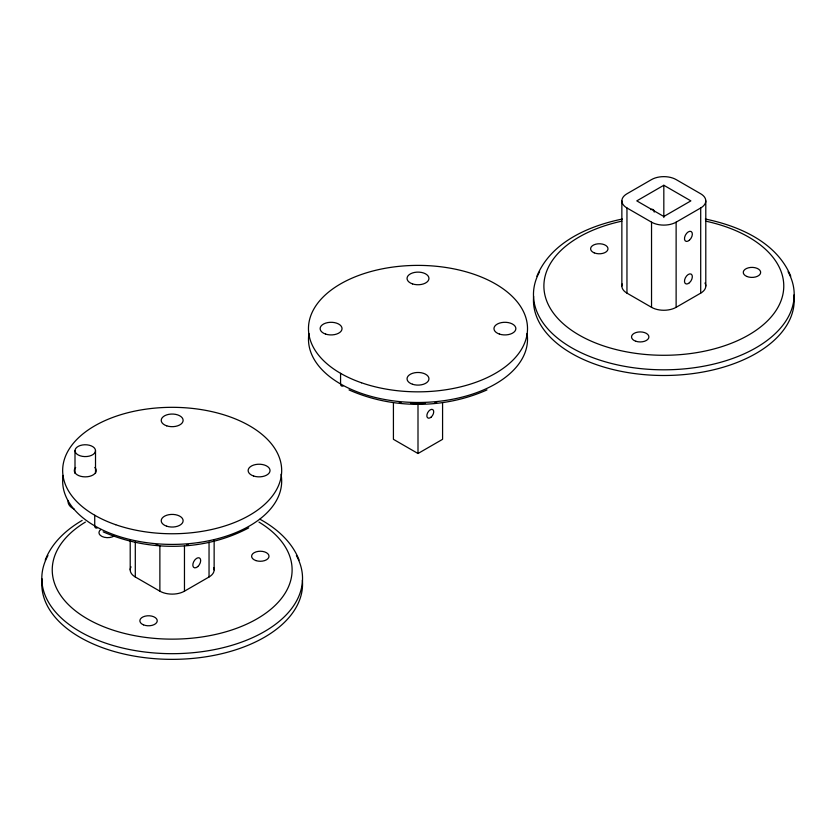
<?xml version="1.0" encoding="UTF-8"?>
<svg xmlns="http://www.w3.org/2000/svg" width="836" height="836" viewBox="0 0 836 836"><rect width="100%" height="100%" fill="white"/><g stroke="black" fill="none" stroke-linecap="round" stroke-linejoin="round"><path stroke-width="1.25" d="M621.859 200.88L621.859 286.037M705.793 286.037L705.793 200.88M45.228 560.089C51.895 542.689 66.389 529.637 82.147 520.41M536.89 276.235C550.987 242.231 588.387 226.002 622.339 219.032M663.826 185.268L636.792 200.88L663.826 216.493L690.87 200.88L663.826 185.268L663.826 217.517M626.958 207.976L651.537 222.167A17.378 10.032 0 0 0 676.125 222.167L700.704 207.976A17.378 10.032 0 0 0 700.704 193.785L676.125 179.583A17.378 10.032 0 0 0 651.537 179.583L626.958 193.785A17.378 10.032 0 0 0 626.958 207.976L626.958 293.133L651.537 307.324A17.378 10.032 0 0 0 676.125 307.324L700.704 293.133A17.378 10.032 0 0 0 704.978 282.986M393.422 402.795L393.422 439.318L418 453.509L442.578 439.318L442.578 402.795M131.022 566.85A17.378 10.032 0 0 0 135.296 576.986L159.875 591.177A17.378 10.032 0 0 0 184.463 591.177L209.042 576.986A17.378 10.032 0 0 0 213.765 567.832M248.71 527.882C204.423 551.457 148.829 552 103.173 531.842M486.991 389.91C443.843 409.149 392.157 409.149 349.009 389.91M705.323 219.032C739.264 226.002 776.675 242.231 790.772 276.235M259.975 519.24C276.706 528.394 292.109 541.927 299.11 560.089M700.704 207.976L700.704 293.133M676.125 222.167L676.125 307.324M651.537 222.167L651.537 307.324M418 403.945L418 453.509M340.565 373.316L340.565 383.964A4.347 2.508 -60 0 0 343.073 386.002M214.141 540.213L214.141 569.891M209.042 542.146L209.042 576.986M184.463 546.023L184.463 591.177M159.875 546.023L159.875 591.177M135.296 542.146L135.296 576.986M130.207 540.213L130.207 569.891M95.513 450.667A10.251 5.925 0 0 1 80.131 455.798A10.251 5.925 0 0 1 80.131 445.546A10.251 5.925 0 0 1 95.513 450.667L95.513 473.375M94.729 515.248L94.729 525.896A4.347 2.508 -60 0 0 97.248 527.934M75 450.667L75 473.375M74.226 509.166A17.211 9.938 0 0 1 68.144 500.513M281.021 474.273A109.516 63.222 0 0 1 173.167 544.403A109.516 63.222 0 0 1 63.118 475.423M94.834 467.47A10.952 6.322 0 0 1 85.262 476.865A10.952 6.322 0 0 1 75.679 467.47M188.215 544.738A105.169 60.714 0 0 1 186.449 544.884M157.899 544.884A105.169 60.714 0 0 1 156.123 544.738M527.056 333.491A109.516 63.222 0 0 1 418 402.482A109.516 63.222 0 0 1 308.944 333.491M436.695 402.555A105.169 60.714 0 0 1 434.929 402.733M425.158 403.38A105.169 60.714 0 0 1 410.842 403.38M401.071 402.733A105.169 60.714 0 0 1 399.305 402.555M302.371 580.194A130.374 75.271 0 0 1 171.046 659.353A130.374 75.271 0 0 1 42.113 578.899M114.323 535.855A8.694 5.016 0 0 1 102.076 536.493A8.694 5.016 0 0 1 100.978 529.418M296.393 555.574A130.374 75.271 0 0 1 172.174 653.679A130.374 75.271 0 0 1 47.945 555.574M258.961 522.092A119.945 69.252 0 0 1 256.318 619.236A119.945 69.252 0 0 1 88.031 619.236A119.945 69.252 0 0 1 85.387 522.092M793.886 295.035A130.374 75.271 0 0 1 664.954 375.489A130.374 75.271 0 0 1 533.629 296.331M788.055 271.721A130.374 75.271 0 0 1 663.826 369.815A130.374 75.271 0 0 1 539.607 271.721M705.783 221.164A119.945 69.252 0 0 1 759.84 327.545A119.945 69.252 0 0 1 567.822 327.545A119.945 69.252 0 0 1 621.869 221.164M626.958 293.133A17.378 10.032 0 0 1 622.235 283.979M650.659 209.627A5.559 3.208 -60 0 1 654.243 212.093M197.777 566.589A5.559 3.208 -60 0 0 199.532 557.978A5.559 3.208 -60 0 0 192.959 563.809A5.559 3.208 -60 0 0 197.777 566.589M115.692 524.705A109.516 63.222 0 0 0 281.659 471.692A109.516 63.222 0 0 0 119.161 415.22A109.516 63.222 0 0 0 115.692 524.705M166.698 425.837A10.952 6.322 0 0 0 183.126 420.362A10.952 6.322 0 0 0 166.698 414.886A10.952 6.322 0 0 0 166.698 425.837M253.611 476.018A10.952 6.322 0 0 0 270.038 470.543A10.952 6.322 0 0 0 253.611 465.067A10.952 6.322 0 0 0 253.611 476.018M166.698 526.199A10.952 6.322 0 0 0 183.126 520.723A10.952 6.322 0 0 0 166.698 515.248A10.952 6.322 0 0 0 166.698 526.199M361.518 382.784A109.516 63.222 0 0 0 527.495 329.771A109.516 63.222 0 0 0 364.987 273.288A109.516 63.222 0 0 0 361.518 382.784M325.612 334.086A10.952 6.322 0 0 0 342.039 328.611A10.952 6.322 0 0 0 325.612 323.135A10.952 6.322 0 0 0 325.612 334.086M412.524 283.906A10.952 6.322 0 0 0 428.952 278.43A10.952 6.322 0 0 0 412.524 272.954A10.952 6.322 0 0 0 412.524 283.906M499.437 334.086A10.952 6.322 0 0 0 515.864 328.611A10.952 6.322 0 0 0 499.437 323.135A10.952 6.322 0 0 0 499.437 334.086M412.524 384.267A10.952 6.322 0 0 0 428.952 378.792A10.952 6.322 0 0 0 412.524 373.316A10.952 6.322 0 0 0 412.524 384.267M431.177 417.091A4.87 2.811 -60 0 0 432.724 409.556A4.87 2.811 -60 0 0 426.966 414.656A4.87 2.811 -60 0 0 431.177 417.091M255.962 560.601A8.694 5.016 0 0 0 269.004 556.253A8.694 5.016 0 0 0 255.962 551.906A8.694 5.016 0 0 0 255.962 560.601M143.458 624.837A8.694 5.016 0 0 0 157.199 621.294A8.694 5.016 0 0 0 145.004 616.195A8.694 5.016 0 0 0 143.458 624.837M746.872 276.465A8.694 5.016 0 0 0 760.614 272.912A8.694 5.016 0 0 0 748.429 267.813A8.694 5.016 0 0 0 746.872 276.465M635.862 341.266A8.694 5.016 0 0 0 648.903 336.918A8.694 5.016 0 0 0 635.862 332.582A8.694 5.016 0 0 0 635.862 341.266M594.208 252.848A8.694 5.016 0 0 0 607.95 249.295A8.694 5.016 0 0 0 595.765 244.196A8.694 5.016 0 0 0 594.208 252.848M689.428 240.162A5.559 3.208 -60 0 0 691.194 231.541A5.559 3.208 -60 0 0 684.611 237.372A5.559 3.208 -60 0 0 689.428 240.162M689.428 282.735A5.559 3.208 -60 0 0 691.194 274.124A5.559 3.208 -60 0 0 684.611 279.955A5.559 3.208 -60 0 0 689.428 282.735"/></g></svg>
